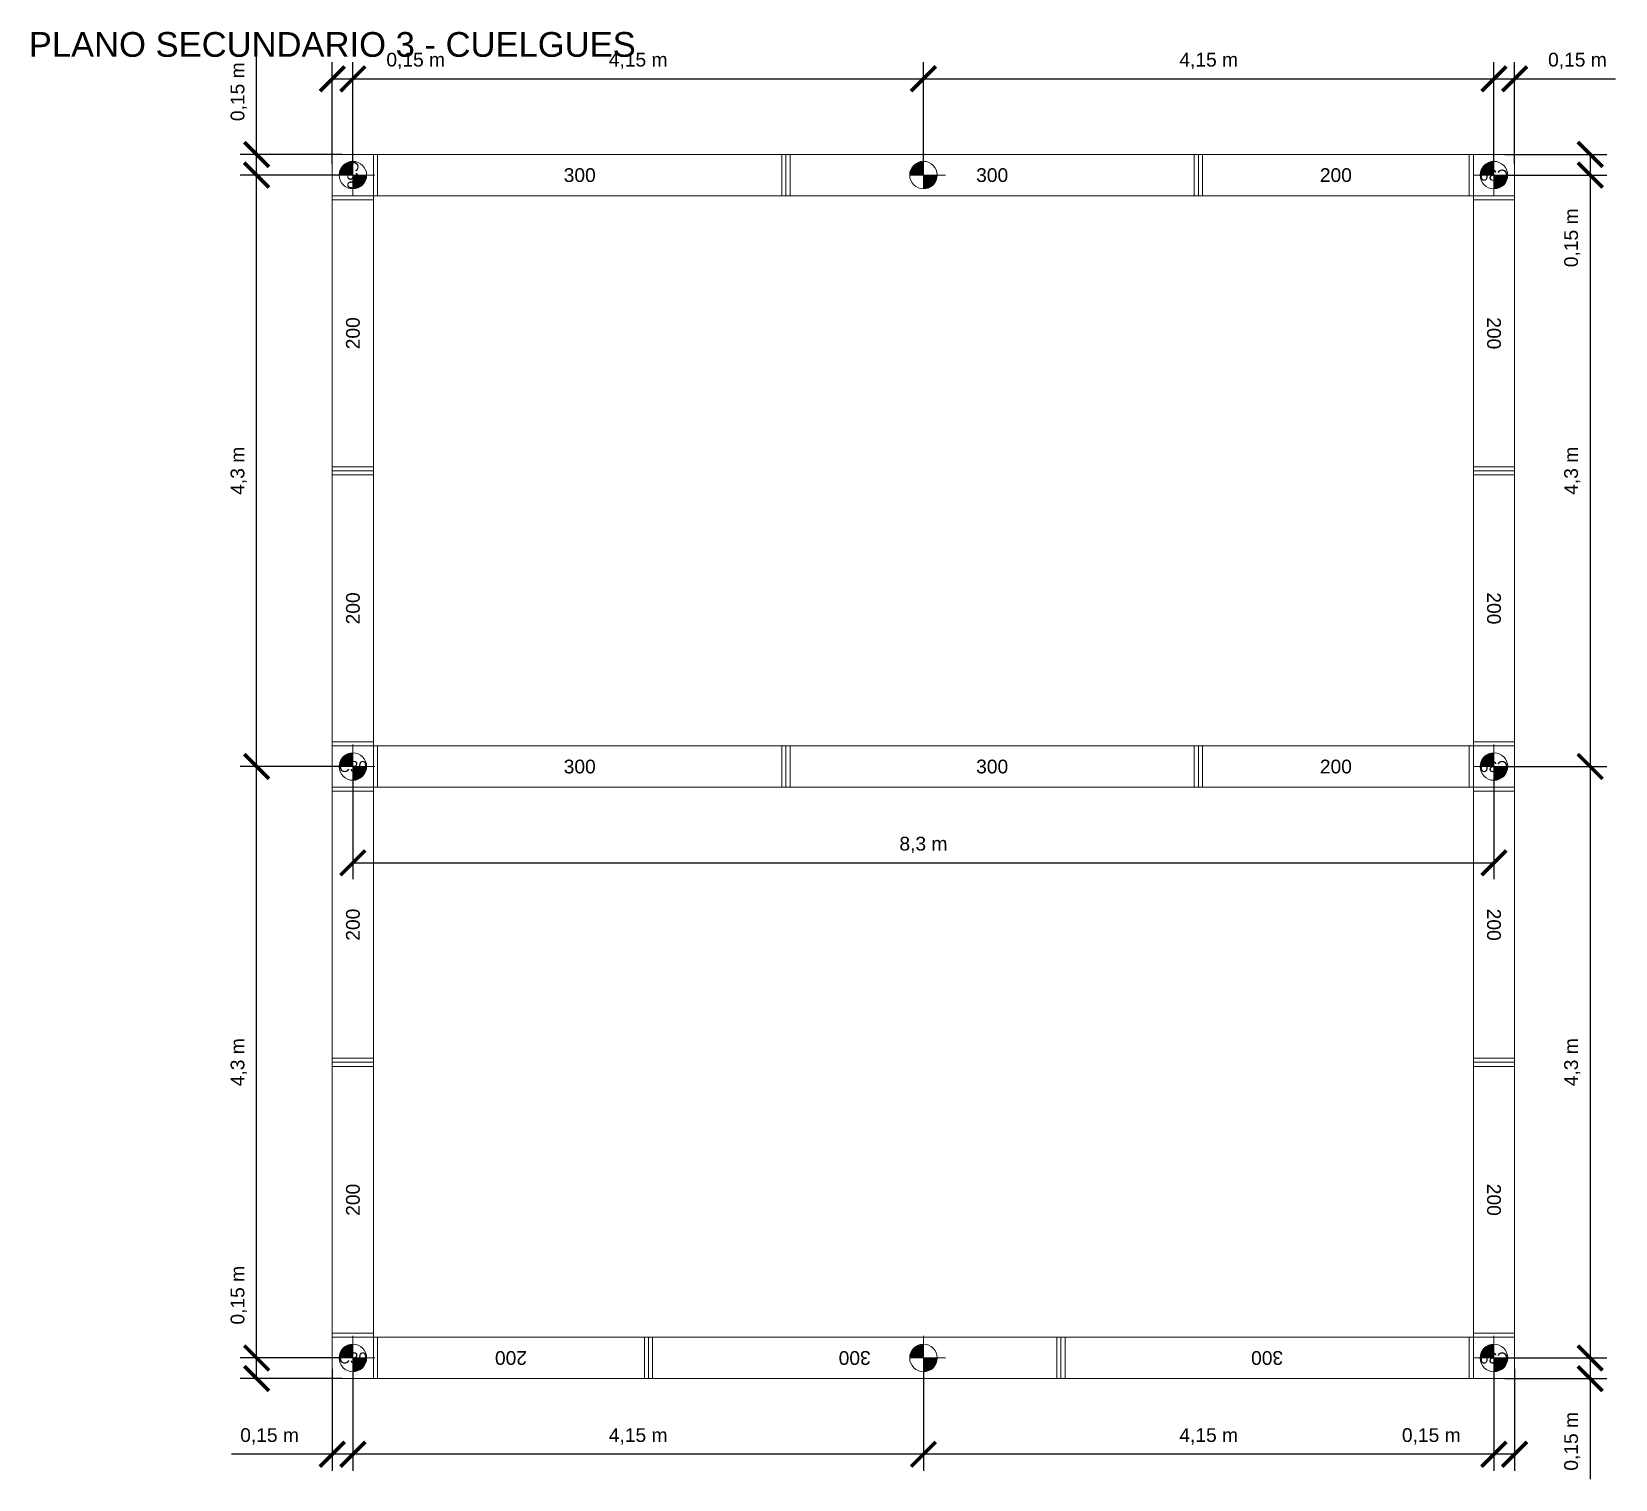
# Model space of a CAD drawing. Header units: metres. Extents: x 1125.8 to 1174.1, y 588 to 603.5.
# Drawn here: x 1162.63 to 1174.14, y 592.35 to 602.87 of the extents above; entities that cross this region are included whole.
import ezdxf
from ezdxf.enums import TextEntityAlignment as Align

# ---------------------------------------------------------------- set-up
doc = ezdxf.new("R2010")
doc.units = ezdxf.units.M
for name, color, linetype, lineweight in [('STD-06-TEXTOS', 7, 'Continuous', 9), ('STD-07-COTAS', 140, 'Continuous', 9), ('STD-15-TRUSS', 251, 'Continuous', 18), ('STD-18-CUELGUES', 72, 'Continuous', 18)]:
    doc.layers.add(name, color=color, linetype=linetype, lineweight=lineweight)
doc.styles.add('STAND_ARIAL', font='arial.ttf')
doc.dimstyles.new('STAND_COTAS_ELEGANTE', dxfattribs={"dimtxt": 0.1, "dimasz": 0.18, "dimexe": 0.12, "dimexo": 0.08, "dimgap": 0.07, "dimtad": 1, "dimtxsty": 'STAND_ARIAL', "dimblk": 'ARCHTICK', "dimblk1": 'ARCHTICK', "dimblk2": 'ARCHTICK', "dimcen": 1, "dimclrd": 256, "dimclre": 256, "dimclrt": 256, "dimadec": 0, "dimazin": 0, "dimtfac": 1, "dimtmove": 0, "dimatfit": 3, "dimldrblk": 'CLOSED', "dimfxl": 1, "dimarcsym": 0})

# ---------------------------------------------------------------- blocks, each defined once
blk = doc.blocks.new('STAND_CUBO_30')
at = {"layer": 'STD-15-TRUSS'}
for p, q in [((0.15, 0.15), (-0.15, 0.15)), ((-0.15, 0.15), (-0.15, -0.15)), ((0, -0.15), (0, 0.15)), ((0.15, -0.15), (0.15, 0.15)), ((-0.15, 0), (0.15, 0)), ((-0.15, -0.15), (0.15, -0.15))]:
    blk.add_line(p, q, dxfattribs=at)
at = {"layer": 'STD-06-TEXTOS', "style": 'STAND_ARIAL'}
blk.add_text('C30', height=0.08, dxfattribs=at).set_placement((0, 0), align=Align.MIDDLE_CENTER)
blk = doc.blocks.new('STAND_TRUSS_300')
at = {"layer": 'STD-15-TRUSS'}
for p, q in [((3, 0.15), (0, 0.15)), ((0, 0.15), (0, -0.15)), ((0.03, -0.15), (0.03, 0.15)), ((2.97, -0.15), (2.97, 0.15)), ((3, -0.15), (3, 0.15)), ((0, -0.15), (3, -0.15))]:
    blk.add_line(p, q, dxfattribs=at)
at = {"layer": 'STD-06-TEXTOS', "style": 'STAND_ARIAL'}
blk.add_text('300', height=0.1, dxfattribs=at).set_placement((1.5, 0), align=Align.MIDDLE_CENTER)
blk = doc.blocks.new('STAND_TRUSS_200')
at = {"layer": 'STD-15-TRUSS'}
for p, q in [((2, 0.15), (0, 0.15)), ((0, 0.15), (0, -0.15)), ((0.03, -0.15), (0.03, 0.15)), ((1.97, -0.15), (1.97, 0.15)), ((2, -0.15), (2, 0.15)), ((0, -0.15), (2, -0.15))]:
    blk.add_line(p, q, dxfattribs=at)
at = {"layer": 'STD-06-TEXTOS', "style": 'STAND_ARIAL'}
blk.add_text('200', height=0.1, dxfattribs=at).set_placement((1, 0), align=Align.MIDDLE_CENTER)
blk = doc.blocks.new('STAND_PUNTO_CUELGUE')
at = {"layer": 'STD-18-CUELGUES'}
h = blk.add_hatch(color=256, dxfattribs=at)
edge = h.paths.add_edge_path()
edge.add_line((0, 0), (0, 0.1))
edge.add_arc((0, 0), 0.1, 90, 180)
edge.add_line((-0.1, 0), (0, 0))
h = blk.add_hatch(color=256, dxfattribs=at)
edge = h.paths.add_edge_path()
edge.add_line((0, 0), (0.1, 0))
edge.add_arc((0, 0), 0.1, -90, 0, ccw=False)
edge.add_line((0, -0.1), (0, 0))
for p, q in [((0, 0.04), (0, 0.16)), ((0, 0), (-0.1, 0)), ((0, 0), (0, 0.1)), ((0, 0), (0.1, 0)), ((0, 0), (0, -0.1)), ((0.04, 0), (0.16, 0))]:
    blk.add_line(p, q, dxfattribs=at)
blk.add_circle((0, 0), 0.1, dxfattribs=at)
for start, end in [(90, 180), (270, 0)]:
    blk.add_arc((0, 0), 0.1, start, end, dxfattribs=at)
blk = doc.blocks.new('_ArchTick')
at = {"color": 0, "linetype": 'ByBlock', "const_width": 0.15}
blk.add_lwpolyline([(-0.5, -0.5), (0.5, 0.5)], dxfattribs=at)
blk = doc.blocks.new('*D98')
at = {"layer": 'Defpoints', "color": 0, "transparency": 16777216}
for p in [(1173.262, 593.231), (1173.412, 593.231), (1173.262, 592.531)]:
    blk.add_point(p, dxfattribs=at)
at = {"layer": 'STD-07-COTAS', "linetype": 'ByBlock', "lineweight": -2, "transparency": 16777216}
for p, q in [((1173.262, 593.151), (1173.262, 592.411)), ((1173.412, 593.151), (1173.412, 592.411)), ((1173.262, 592.531), (1172.53, 592.531)), ((1173.412, 592.531), (1173.262, 592.531))]:
    blk.add_line(p, q, dxfattribs=at)
at = {"layer": 'STD-07-COTAS', "lineweight": -2, "transparency": 16777216, "xscale": 0.18, "yscale": 0.18, "zscale": 0.18, "rotation": 180}
blk.add_blockref('_ArchTick', (1173.262, 592.531), dxfattribs=at)
at = {"layer": 'STD-07-COTAS', "lineweight": -2, "transparency": 16777216, "xscale": 0.18, "yscale": 0.18, "zscale": 0.18}
blk.add_blockref('_ArchTick', (1173.412, 592.531), dxfattribs=at)
at = {"layer": 'STD-07-COTAS', "transparency": 16777216, "insert": (1172.806, 592.661), "char_height": 0.1, "attachment_point": 5, "style": 'STAND_ARIAL'}
blk.add_mtext('0,15 m', dxfattribs=at)
blk = doc.blocks.new('_Closed')
at = {"color": 0, "linetype": 'ByBlock', "lineweight": -2}
for p, q in [((-1, 0.167), (0, 0)), ((-1, 0.167), (-1, -0.167)), ((0, 0), (-1, -0.167)), ((0, 0), (-1, 0))]:
    blk.add_line(p, q, dxfattribs=at)
blk = doc.blocks.new('*D99')
at = {"layer": 'Defpoints', "color": 0, "transparency": 16777216}
for p in [(1169.112, 593.231), (1173.262, 593.231), (1169.112, 592.531)]:
    blk.add_point(p, dxfattribs=at)
at = {"layer": 'STD-07-COTAS', "linetype": 'ByBlock', "lineweight": -2, "transparency": 16777216}
for p, q in [((1169.112, 593.151), (1169.112, 592.411)), ((1173.262, 593.151), (1173.262, 592.411)), ((1173.262, 592.531), (1169.112, 592.531))]:
    blk.add_line(p, q, dxfattribs=at)
at = {"layer": 'STD-07-COTAS', "lineweight": -2, "transparency": 16777216, "xscale": 0.18, "yscale": 0.18, "zscale": 0.18, "rotation": 180}
blk.add_blockref('_ArchTick', (1169.112, 592.531), dxfattribs=at)
at = {"layer": 'STD-07-COTAS', "lineweight": -2, "transparency": 16777216, "xscale": 0.18, "yscale": 0.18, "zscale": 0.18}
blk.add_blockref('_ArchTick', (1173.262, 592.531), dxfattribs=at)
at = {"layer": 'STD-07-COTAS', "transparency": 16777216, "insert": (1171.187, 592.661), "char_height": 0.1, "attachment_point": 5, "style": 'STAND_ARIAL'}
blk.add_mtext('4,15 m', dxfattribs=at)
blk = doc.blocks.new('*D100')
at = {"layer": 'Defpoints', "color": 0, "transparency": 16777216}
for p in [(1164.962, 593.231), (1169.112, 593.231), (1164.962, 592.531)]:
    blk.add_point(p, dxfattribs=at)
at = {"layer": 'STD-07-COTAS', "linetype": 'ByBlock', "lineweight": -2, "transparency": 16777216}
for p, q in [((1164.962, 593.151), (1164.962, 592.411)), ((1169.112, 593.151), (1169.112, 592.411)), ((1169.112, 592.531), (1164.962, 592.531))]:
    blk.add_line(p, q, dxfattribs=at)
at = {"layer": 'STD-07-COTAS', "lineweight": -2, "transparency": 16777216, "xscale": 0.18, "yscale": 0.18, "zscale": 0.18, "rotation": 180}
blk.add_blockref('_ArchTick', (1164.962, 592.531), dxfattribs=at)
at = {"layer": 'STD-07-COTAS', "lineweight": -2, "transparency": 16777216, "xscale": 0.18, "yscale": 0.18, "zscale": 0.18}
blk.add_blockref('_ArchTick', (1169.112, 592.531), dxfattribs=at)
at = {"layer": 'STD-07-COTAS', "transparency": 16777216, "insert": (1167.037, 592.661), "char_height": 0.1, "attachment_point": 5, "style": 'STAND_ARIAL'}
blk.add_mtext('4,15 m', dxfattribs=at)
blk = doc.blocks.new('*D101')
at = {"layer": 'Defpoints', "color": 0, "transparency": 16777216}
for p in [(1164.812, 593.231), (1164.962, 593.231), (1164.812, 592.531)]:
    blk.add_point(p, dxfattribs=at)
at = {"layer": 'STD-07-COTAS', "linetype": 'ByBlock', "lineweight": -2, "transparency": 16777216}
for p, q in [((1164.812, 593.151), (1164.812, 592.411)), ((1164.962, 593.151), (1164.962, 592.411)), ((1164.812, 592.531), (1164.08, 592.531)), ((1164.962, 592.531), (1164.812, 592.531))]:
    blk.add_line(p, q, dxfattribs=at)
at = {"layer": 'STD-07-COTAS', "lineweight": -2, "transparency": 16777216, "xscale": 0.18, "yscale": 0.18, "zscale": 0.18, "rotation": 180}
blk.add_blockref('_ArchTick', (1164.812, 592.531), dxfattribs=at)
at = {"layer": 'STD-07-COTAS', "lineweight": -2, "transparency": 16777216, "xscale": 0.18, "yscale": 0.18, "zscale": 0.18}
blk.add_blockref('_ArchTick', (1164.962, 592.531), dxfattribs=at)
at = {"layer": 'STD-07-COTAS', "transparency": 16777216, "insert": (1164.356, 592.661), "char_height": 0.1, "attachment_point": 5, "style": 'STAND_ARIAL'}
blk.add_mtext('0,15 m', dxfattribs=at)
blk = doc.blocks.new('*D102')
at = {"layer": 'Defpoints', "color": 0, "transparency": 16777216}
for p in [(1164.262, 593.231), (1164.962, 593.231), (1164.962, 593.081)]:
    blk.add_point(p, dxfattribs=at)
at = {"layer": 'STD-07-COTAS', "linetype": 'ByBlock', "lineweight": -2, "transparency": 16777216}
for p, q in [((1164.262, 593.231), (1164.262, 593.963)), ((1164.882, 593.231), (1164.142, 593.231)), ((1164.262, 593.081), (1164.262, 593.231)), ((1164.882, 593.081), (1164.142, 593.081))]:
    blk.add_line(p, q, dxfattribs=at)
at = {"layer": 'STD-07-COTAS', "lineweight": -2, "transparency": 16777216, "xscale": 0.18, "yscale": 0.18, "zscale": 0.18}
for p, rotation in [((1164.262, 593.231), 90), ((1164.262, 593.081), 270)]:
    blk.add_blockref('_ArchTick', p, dxfattribs=dict(at, rotation=rotation))
at = {"layer": 'STD-07-COTAS', "transparency": 16777216, "insert": (1164.132, 593.687), "char_height": 0.1, "attachment_point": 5, "rotation": 90, "style": 'STAND_ARIAL'}
blk.add_mtext('0,15 m', dxfattribs=at)
blk = doc.blocks.new('*D103')
at = {"layer": 'Defpoints', "color": 0, "transparency": 16777216}
for p in [(1164.262, 597.531), (1164.962, 597.531), (1164.962, 593.231)]:
    blk.add_point(p, dxfattribs=at)
at = {"layer": 'STD-07-COTAS', "linetype": 'ByBlock', "lineweight": -2, "transparency": 16777216}
for p, q in [((1164.882, 597.531), (1164.142, 597.531)), ((1164.262, 593.231), (1164.262, 597.531)), ((1164.882, 593.231), (1164.142, 593.231))]:
    blk.add_line(p, q, dxfattribs=at)
at = {"layer": 'STD-07-COTAS', "lineweight": -2, "transparency": 16777216, "xscale": 0.18, "yscale": 0.18, "zscale": 0.18}
for p, rotation in [((1164.262, 597.531), 90), ((1164.262, 593.231), 270)]:
    blk.add_blockref('_ArchTick', p, dxfattribs=dict(at, rotation=rotation))
at = {"layer": 'STD-07-COTAS', "transparency": 16777216, "insert": (1164.132, 595.381), "char_height": 0.1, "attachment_point": 5, "rotation": 90, "style": 'STAND_ARIAL'}
blk.add_mtext('4,3 m', dxfattribs=at)
blk = doc.blocks.new('*D104')
at = {"layer": 'Defpoints', "color": 0, "transparency": 16777216}
for p in [(1164.262, 601.831), (1164.962, 601.831), (1164.962, 597.531)]:
    blk.add_point(p, dxfattribs=at)
at = {"layer": 'STD-07-COTAS', "linetype": 'ByBlock', "lineweight": -2, "transparency": 16777216}
for p, q in [((1164.882, 601.831), (1164.142, 601.831)), ((1164.262, 597.531), (1164.262, 601.831)), ((1164.882, 597.531), (1164.142, 597.531))]:
    blk.add_line(p, q, dxfattribs=at)
at = {"layer": 'STD-07-COTAS', "lineweight": -2, "transparency": 16777216, "xscale": 0.18, "yscale": 0.18, "zscale": 0.18}
for p, rotation in [((1164.262, 601.831), 90), ((1164.262, 597.531), 270)]:
    blk.add_blockref('_ArchTick', p, dxfattribs=dict(at, rotation=rotation))
at = {"layer": 'STD-07-COTAS', "transparency": 16777216, "insert": (1164.132, 599.681), "char_height": 0.1, "attachment_point": 5, "rotation": 90, "style": 'STAND_ARIAL'}
blk.add_mtext('4,3 m', dxfattribs=at)
blk = doc.blocks.new('*D105')
at = {"layer": 'Defpoints', "color": 0, "transparency": 16777216}
for p in [(1164.262, 601.981), (1164.962, 601.981), (1164.962, 601.831)]:
    blk.add_point(p, dxfattribs=at)
at = {"layer": 'STD-07-COTAS', "linetype": 'ByBlock', "lineweight": -2, "transparency": 16777216}
for p, q in [((1164.262, 601.981), (1164.262, 602.713)), ((1164.882, 601.981), (1164.142, 601.981)), ((1164.262, 601.831), (1164.262, 601.981)), ((1164.882, 601.831), (1164.142, 601.831))]:
    blk.add_line(p, q, dxfattribs=at)
at = {"layer": 'STD-07-COTAS', "lineweight": -2, "transparency": 16777216, "xscale": 0.18, "yscale": 0.18, "zscale": 0.18}
for p, rotation in [((1164.262, 601.981), 90), ((1164.262, 601.831), 270)]:
    blk.add_blockref('_ArchTick', p, dxfattribs=dict(at, rotation=rotation))
at = {"layer": 'STD-07-COTAS', "transparency": 16777216, "insert": (1164.132, 602.437), "char_height": 0.1, "attachment_point": 5, "rotation": 90, "style": 'STAND_ARIAL'}
blk.add_mtext('0,15 m', dxfattribs=at)
blk = doc.blocks.new('*D106')
at = {"layer": 'Defpoints', "color": 0, "transparency": 16777216}
for p in [(1164.962, 602.531), (1164.812, 601.831), (1164.962, 601.831)]:
    blk.add_point(p, dxfattribs=at)
at = {"layer": 'STD-07-COTAS', "linetype": 'ByBlock', "lineweight": -2, "transparency": 16777216}
for p, q in [((1164.812, 601.911), (1164.812, 602.651)), ((1164.962, 601.911), (1164.962, 602.651)), ((1164.812, 602.531), (1164.962, 602.531)), ((1164.962, 602.531), (1165.695, 602.531))]:
    blk.add_line(p, q, dxfattribs=at)
at = {"layer": 'STD-07-COTAS', "lineweight": -2, "transparency": 16777216, "xscale": 0.18, "yscale": 0.18, "zscale": 0.18, "rotation": 180}
blk.add_blockref('_ArchTick', (1164.812, 602.531), dxfattribs=at)
at = {"layer": 'STD-07-COTAS', "lineweight": -2, "transparency": 16777216, "xscale": 0.18, "yscale": 0.18, "zscale": 0.18}
blk.add_blockref('_ArchTick', (1164.962, 602.531), dxfattribs=at)
at = {"layer": 'STD-07-COTAS', "transparency": 16777216, "insert": (1165.419, 602.661), "char_height": 0.1, "attachment_point": 5, "style": 'STAND_ARIAL'}
blk.add_mtext('0,15 m', dxfattribs=at)
blk = doc.blocks.new('*D107')
at = {"layer": 'Defpoints', "color": 0, "transparency": 16777216}
for p in [(1169.112, 602.531), (1164.962, 601.831), (1169.112, 601.831)]:
    blk.add_point(p, dxfattribs=at)
at = {"layer": 'STD-07-COTAS', "linetype": 'ByBlock', "lineweight": -2, "transparency": 16777216}
for p, q in [((1164.962, 601.911), (1164.962, 602.651)), ((1169.112, 601.911), (1169.112, 602.651)), ((1164.962, 602.531), (1169.112, 602.531))]:
    blk.add_line(p, q, dxfattribs=at)
at = {"layer": 'STD-07-COTAS', "lineweight": -2, "transparency": 16777216, "xscale": 0.18, "yscale": 0.18, "zscale": 0.18, "rotation": 180}
blk.add_blockref('_ArchTick', (1164.962, 602.531), dxfattribs=at)
at = {"layer": 'STD-07-COTAS', "lineweight": -2, "transparency": 16777216, "xscale": 0.18, "yscale": 0.18, "zscale": 0.18}
blk.add_blockref('_ArchTick', (1169.112, 602.531), dxfattribs=at)
at = {"layer": 'STD-07-COTAS', "transparency": 16777216, "insert": (1167.037, 602.661), "char_height": 0.1, "attachment_point": 5, "style": 'STAND_ARIAL'}
blk.add_mtext('4,15 m', dxfattribs=at)
blk = doc.blocks.new('*D108')
at = {"layer": 'Defpoints', "color": 0, "transparency": 16777216}
for p in [(1173.262, 602.531), (1169.112, 601.831), (1173.262, 601.831)]:
    blk.add_point(p, dxfattribs=at)
at = {"layer": 'STD-07-COTAS', "linetype": 'ByBlock', "lineweight": -2, "transparency": 16777216}
for p, q in [((1169.112, 601.911), (1169.112, 602.651)), ((1173.262, 601.911), (1173.262, 602.651)), ((1169.112, 602.531), (1173.262, 602.531))]:
    blk.add_line(p, q, dxfattribs=at)
at = {"layer": 'STD-07-COTAS', "lineweight": -2, "transparency": 16777216, "xscale": 0.18, "yscale": 0.18, "zscale": 0.18, "rotation": 180}
blk.add_blockref('_ArchTick', (1169.112, 602.531), dxfattribs=at)
at = {"layer": 'STD-07-COTAS', "lineweight": -2, "transparency": 16777216, "xscale": 0.18, "yscale": 0.18, "zscale": 0.18}
blk.add_blockref('_ArchTick', (1173.262, 602.531), dxfattribs=at)
at = {"layer": 'STD-07-COTAS', "transparency": 16777216, "insert": (1171.187, 602.661), "char_height": 0.1, "attachment_point": 5, "style": 'STAND_ARIAL'}
blk.add_mtext('4,15 m', dxfattribs=at)
blk = doc.blocks.new('*D109')
at = {"layer": 'Defpoints', "color": 0, "transparency": 16777216}
for p in [(1173.412, 602.531), (1173.262, 601.831), (1173.412, 601.831)]:
    blk.add_point(p, dxfattribs=at)
at = {"layer": 'STD-07-COTAS', "linetype": 'ByBlock', "lineweight": -2, "transparency": 16777216}
for p, q in [((1173.262, 601.911), (1173.262, 602.651)), ((1173.412, 601.911), (1173.412, 602.651)), ((1173.262, 602.531), (1173.412, 602.531)), ((1173.412, 602.531), (1174.145, 602.531))]:
    blk.add_line(p, q, dxfattribs=at)
at = {"layer": 'STD-07-COTAS', "lineweight": -2, "transparency": 16777216, "xscale": 0.18, "yscale": 0.18, "zscale": 0.18, "rotation": 180}
blk.add_blockref('_ArchTick', (1173.262, 602.531), dxfattribs=at)
at = {"layer": 'STD-07-COTAS', "lineweight": -2, "transparency": 16777216, "xscale": 0.18, "yscale": 0.18, "zscale": 0.18}
blk.add_blockref('_ArchTick', (1173.412, 602.531), dxfattribs=at)
at = {"layer": 'STD-07-COTAS', "transparency": 16777216, "insert": (1173.869, 602.661), "char_height": 0.1, "attachment_point": 5, "style": 'STAND_ARIAL'}
blk.add_mtext('0,15 m', dxfattribs=at)
blk = doc.blocks.new('*D110')
at = {"layer": 'Defpoints', "color": 0, "transparency": 16777216}
for p in [(1173.262, 601.981), (1173.262, 601.831), (1173.962, 601.831)]:
    blk.add_point(p, dxfattribs=at)
at = {"layer": 'STD-07-COTAS', "linetype": 'ByBlock', "lineweight": -2, "transparency": 16777216}
for p, q in [((1173.342, 601.981), (1174.082, 601.981)), ((1173.962, 601.981), (1173.962, 601.831)), ((1173.342, 601.831), (1174.082, 601.831)), ((1173.962, 601.831), (1173.962, 601.099))]:
    blk.add_line(p, q, dxfattribs=at)
at = {"layer": 'STD-07-COTAS', "lineweight": -2, "transparency": 16777216, "xscale": 0.18, "yscale": 0.18, "zscale": 0.18}
for p, rotation in [((1173.962, 601.981), 90), ((1173.962, 601.831), 270)]:
    blk.add_blockref('_ArchTick', p, dxfattribs=dict(at, rotation=rotation))
at = {"layer": 'STD-07-COTAS', "transparency": 16777216, "insert": (1173.832, 601.375), "char_height": 0.1, "attachment_point": 5, "rotation": 90, "style": 'STAND_ARIAL'}
blk.add_mtext('0,15 m', dxfattribs=at)
blk = doc.blocks.new('*D111')
at = {"layer": 'Defpoints', "color": 0, "transparency": 16777216}
for p in [(1173.262, 601.831), (1173.262, 597.531), (1173.962, 597.531)]:
    blk.add_point(p, dxfattribs=at)
at = {"layer": 'STD-07-COTAS', "linetype": 'ByBlock', "lineweight": -2, "transparency": 16777216}
for p, q in [((1173.342, 601.831), (1174.082, 601.831)), ((1173.962, 601.831), (1173.962, 597.531)), ((1173.342, 597.531), (1174.082, 597.531))]:
    blk.add_line(p, q, dxfattribs=at)
at = {"layer": 'STD-07-COTAS', "lineweight": -2, "transparency": 16777216, "xscale": 0.18, "yscale": 0.18, "zscale": 0.18}
for p, rotation in [((1173.962, 601.831), 90), ((1173.962, 597.531), 270)]:
    blk.add_blockref('_ArchTick', p, dxfattribs=dict(at, rotation=rotation))
at = {"layer": 'STD-07-COTAS', "transparency": 16777216, "insert": (1173.832, 599.681), "char_height": 0.1, "attachment_point": 5, "rotation": 90, "style": 'STAND_ARIAL'}
blk.add_mtext('4,3 m', dxfattribs=at)
blk = doc.blocks.new('*D112')
at = {"layer": 'Defpoints', "color": 0, "transparency": 16777216}
for p in [(1173.262, 597.531), (1173.262, 593.231), (1173.962, 593.231)]:
    blk.add_point(p, dxfattribs=at)
at = {"layer": 'STD-07-COTAS', "linetype": 'ByBlock', "lineweight": -2, "transparency": 16777216}
for p, q in [((1173.342, 597.531), (1174.082, 597.531)), ((1173.962, 597.531), (1173.962, 593.231)), ((1173.342, 593.231), (1174.082, 593.231))]:
    blk.add_line(p, q, dxfattribs=at)
at = {"layer": 'STD-07-COTAS', "lineweight": -2, "transparency": 16777216, "xscale": 0.18, "yscale": 0.18, "zscale": 0.18}
for p, rotation in [((1173.962, 597.531), 90), ((1173.962, 593.231), 270)]:
    blk.add_blockref('_ArchTick', p, dxfattribs=dict(at, rotation=rotation))
at = {"layer": 'STD-07-COTAS', "transparency": 16777216, "insert": (1173.832, 595.381), "char_height": 0.1, "attachment_point": 5, "rotation": 90, "style": 'STAND_ARIAL'}
blk.add_mtext('4,3 m', dxfattribs=at)
blk = doc.blocks.new('*D113')
at = {"layer": 'Defpoints', "color": 0, "transparency": 16777216}
for p in [(1173.262, 593.231), (1173.262, 593.081), (1173.962, 593.081)]:
    blk.add_point(p, dxfattribs=at)
at = {"layer": 'STD-07-COTAS', "linetype": 'ByBlock', "lineweight": -2, "transparency": 16777216}
for p, q in [((1173.342, 593.231), (1174.082, 593.231)), ((1173.962, 593.231), (1173.962, 593.081)), ((1173.342, 593.081), (1174.082, 593.081)), ((1173.962, 593.081), (1173.962, 592.349))]:
    blk.add_line(p, q, dxfattribs=at)
at = {"layer": 'STD-07-COTAS', "lineweight": -2, "transparency": 16777216, "xscale": 0.18, "yscale": 0.18, "zscale": 0.18}
for p, rotation in [((1173.962, 593.231), 90), ((1173.962, 593.081), 270)]:
    blk.add_blockref('_ArchTick', p, dxfattribs=dict(at, rotation=rotation))
at = {"layer": 'STD-07-COTAS', "transparency": 16777216, "insert": (1173.832, 592.625), "char_height": 0.1, "attachment_point": 5, "rotation": 90, "style": 'STAND_ARIAL'}
blk.add_mtext('0,15 m', dxfattribs=at)
blk = doc.blocks.new('*D114')
at = {"layer": 'Defpoints', "color": 0, "transparency": 16777216}
for p in [(1164.962, 597.531), (1173.262, 597.531), (1173.262, 596.831)]:
    blk.add_point(p, dxfattribs=at)
at = {"layer": 'STD-07-COTAS', "linetype": 'ByBlock', "lineweight": -2, "transparency": 16777216}
for p, q in [((1164.962, 597.451), (1164.962, 596.711)), ((1173.262, 597.451), (1173.262, 596.711)), ((1164.962, 596.831), (1173.262, 596.831))]:
    blk.add_line(p, q, dxfattribs=at)
at = {"layer": 'STD-07-COTAS', "lineweight": -2, "transparency": 16777216, "xscale": 0.18, "yscale": 0.18, "zscale": 0.18, "rotation": 180}
blk.add_blockref('_ArchTick', (1164.962, 596.831), dxfattribs=at)
at = {"layer": 'STD-07-COTAS', "lineweight": -2, "transparency": 16777216, "xscale": 0.18, "yscale": 0.18, "zscale": 0.18}
blk.add_blockref('_ArchTick', (1173.262, 596.831), dxfattribs=at)
at = {"layer": 'STD-07-COTAS', "transparency": 16777216, "insert": (1169.112, 596.961), "char_height": 0.1, "attachment_point": 5, "style": 'STAND_ARIAL'}
blk.add_mtext('8,3 m', dxfattribs=at)

msp = doc.modelspace()

# ---------------------------------------------------------------- block references
for name, p in [('STAND_PUNTO_CUELGUE', (1164.962, 601.831)), ('STAND_PUNTO_CUELGUE', (1169.112, 601.831)), ('STAND_PUNTO_CUELGUE', (1173.262, 601.831)), ('STAND_TRUSS_300', (1165.112, 601.831)), ('STAND_TRUSS_300', (1168.112, 601.831)), ('STAND_TRUSS_200', (1171.112, 601.831)), ('STAND_CUBO_30', (1164.962, 597.531)), ('STAND_PUNTO_CUELGUE', (1164.962, 597.531)), ('STAND_TRUSS_300', (1165.112, 597.531)), ('STAND_TRUSS_300', (1168.112, 597.531)), ('STAND_TRUSS_200', (1171.112, 597.531)), ('STAND_PUNTO_CUELGUE', (1173.262, 597.531)), ('STAND_CUBO_30', (1164.962, 593.231)), ('STAND_PUNTO_CUELGUE', (1164.962, 593.231)), ('STAND_PUNTO_CUELGUE', (1169.112, 593.231)), ('STAND_PUNTO_CUELGUE', (1173.262, 593.231))]:
    msp.add_blockref(name, p)
for name, p, rotation in [('STAND_CUBO_30', (1164.962, 601.831), 270), ('STAND_CUBO_30', (1173.262, 601.831), 180), ('STAND_TRUSS_200', (1164.962, 599.681), 90), ('STAND_TRUSS_200', (1173.262, 601.681), 270), ('STAND_TRUSS_200', (1164.962, 597.681), 90), ('STAND_TRUSS_200', (1173.262, 599.681), 270), ('STAND_CUBO_30', (1173.262, 597.531), 180), ('STAND_TRUSS_200', (1164.962, 595.381), 90), ('STAND_TRUSS_200', (1173.262, 597.381), 270), ('STAND_TRUSS_200', (1164.962, 593.381), 90), ('STAND_TRUSS_200', (1173.262, 595.381), 270), ('STAND_TRUSS_200', (1167.112, 593.231), 180), ('STAND_TRUSS_300', (1170.112, 593.231), 180), ('STAND_TRUSS_300', (1173.112, 593.231), 180), ('STAND_CUBO_30', (1173.262, 593.231), 180)]:
    msp.add_blockref(name, p, dxfattribs=dict(rotation=rotation))

# ---------------------------------------------------------------- texts
at = {"layer": 'STD-06-TEXTOS', "style": 'STAND_ARIAL'}
msp.add_text('PLANO SECUNDARIO 3 - CUELGUES', height=0.18, dxfattribs=at).set_placement((1164.812, 602.781), align=Align.MIDDLE_CENTER)

# ---------------------------------------------------------------- dimensions: what is measured, and where the dimension line sits
at = {"layer": 'STD-07-COTAS'}
for p1, p2, distance, picture, middle in [((1164.812, 601.831), (1164.962, 601.831), 0.7, '*D106', (1165.419, 602.661)), ((1164.962, 601.831), (1169.112, 601.831), 0.7, '*D107', (1167.037, 602.661)), ((1169.112, 601.831), (1173.262, 601.831), 0.7, '*D108', (1171.187, 602.661)), ((1173.262, 601.831), (1173.412, 601.831), 0.7, '*D109', (1173.869, 602.661)), ((1164.962, 601.831), (1164.962, 601.981), 0.7, '*D105', (1164.132, 602.437)), ((1173.262, 601.981), (1173.262, 601.831), 0.7, '*D110', (1173.832, 601.375)), ((1164.962, 597.531), (1164.962, 601.831), 0.7, '*D104', (1164.132, 599.681)), ((1173.262, 601.831), (1173.262, 597.531), 0.7, '*D111', (1173.832, 599.681)), ((1164.962, 593.231), (1164.962, 597.531), 0.7, '*D103', (1164.132, 595.381)), ((1173.262, 597.531), (1173.262, 593.231), 0.7, '*D112', (1173.832, 595.381)), ((1164.962, 597.531), (1173.262, 597.531), -0.7, '*D114', (1169.112, 596.961)), ((1164.962, 593.081), (1164.962, 593.231), 0.7, '*D102', (1164.132, 593.687)), ((1173.262, 593.231), (1173.262, 593.081), 0.7, '*D113', (1173.832, 592.625)), ((1164.962, 593.231), (1164.812, 593.231), 0.7, '*D101', (1164.356, 592.661)), ((1169.112, 593.231), (1164.962, 593.231), 0.7, '*D100', (1167.037, 592.661)), ((1173.262, 593.231), (1169.112, 593.231), 0.7, '*D99', (1171.187, 592.661)), ((1173.412, 593.231), (1173.262, 593.231), 0.7, '*D98', (1172.806, 592.661))]:
    dim = msp.add_aligned_dim(p1=p1, p2=p2, distance=distance, dimstyle='STAND_COTAS_ELEGANTE', override={"dimpost": '<> m'}, dxfattribs=at)
    dim.commit()
    dim.dimension.update_dxf_attribs({"geometry": picture, "text_midpoint": middle})

doc.saveas('drawing.dxf')
